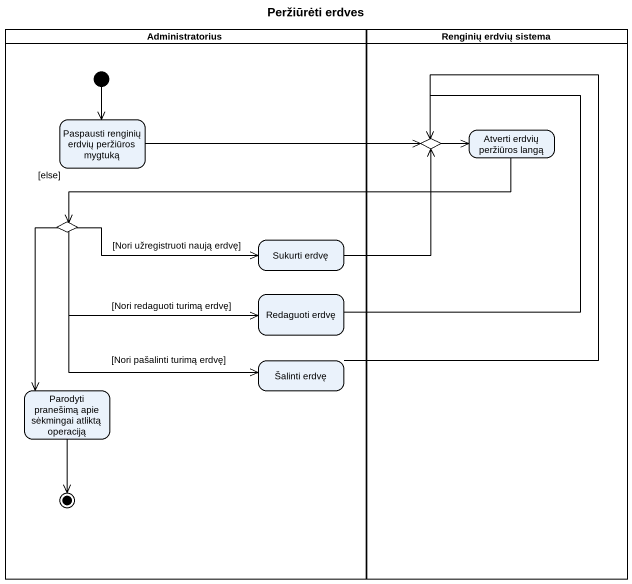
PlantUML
@startuml
title Peržiūrėti erdves
hide empty description
state Administratorius <<partition>> {
  state "Paspausti renginių erdvių peržiūros mygtuką" as Paspausti_renginių_erdvių
  state choice2 <<choice>>
  state "Sukurti erdvę" as Sukurti_erdvę
  state "Redaguoti erdvę" as Redaguoti_erdvę
  state "Šalinti erdvę" as Šalinti_erdvę
  state "Parodyti pranešimą apie sėkmingai atliktą operaciją" as Parodyti_pranešimą_apie
  [*] --> Paspausti_renginių_erdvių
  Parodyti_pranešimą_apie --> [*]
}
state "Renginių erdvių sistema" as Renginių_erdvių_sistema <<partition>> {
  state choice1 <<choice>>
  state "Atverti erdvių peržiūros langą" as Atverti_erdvių_peržiūros
}
Paspausti_renginių_erdvių -right-> choice1
choice1 -right-> Atverti_erdvių_peržiūros
Atverti_erdvių_peržiūros -left-> choice2
choice2 -right-> Sukurti_erdvę : [Nori užregistruoti naują erdvę]
choice2 -right-> Redaguoti_erdvę : [Nori redaguoti turimą erdvę]
choice2 --> Šalinti_erdvę : [Nori pašalinti turimą erdvę]
choice2 --> Parodyti_pranešimą_apie : [else]
Sukurti_erdvę -up-> choice1
Redaguoti_erdvę -up-> choice1
Šalinti_erdvę -up-> choice1
@enduml
